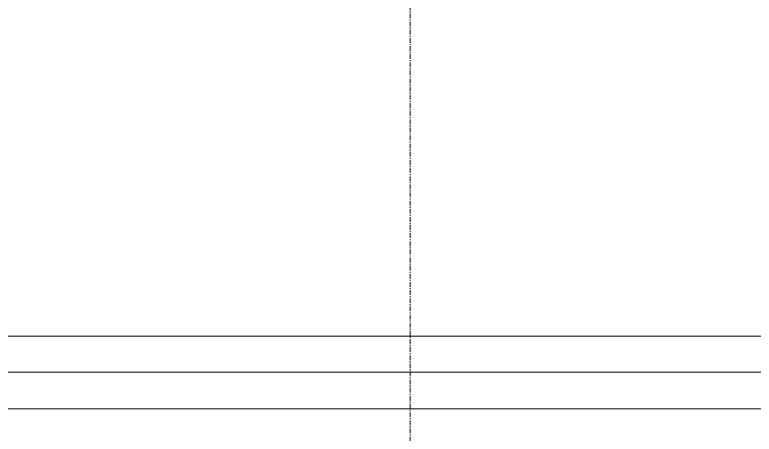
# Model space of a CAD drawing. Header units: millimetres. Extents: x 962 to 241049, y -15958 to 84407.
# Drawn here: x 153852 to 155872, y 20819 to 21964 of the extents above; entities that cross this region are included whole.
import ezdxf

# ---------------------------------------------------------------- set-up
doc = ezdxf.new("R2010")
doc.units = ezdxf.units.MM
doc.linetypes.add('Grid Line', pattern=[22.225, 12.7, -3.175, 3.175, -3.175])
for name, color, linetype, lineweight in [('A-WALL', 113, 'Continuous', 9), ('G-IMPT', 8, 'Continuous', 9), ('M-EQPM', 50, 'Continuous', 9), ('S-GRID-1', 1, 'Grid Line', 9)]:
    doc.layers.add(name, color=color, linetype=linetype, lineweight=lineweight)

# ---------------------------------------------------------------- blocks, each defined once
blk = doc.blocks.new('TKTC_NAP THAM BE XLNT_260130 - TKTC_XREF_260130_NAP THAM BE XLNT_dwg-3399784-TKCS_MB TẦNG 1')
at = {"layer": 'G-IMPT', "flags": 128}
blk.add_lwpolyline([(83427.6, 20238.2), (98577.4, 20238.2), (98577.4, 14087.9), (83427.6, 14087.9)], close=True, dxfattribs=at)
blk = doc.blocks.new('TKTC_NAP THAM BE XLNT_260130 - NẮP THĂM BỂ XLNT-2335565-TKCS_MB TẦNG 1')
blk.add_blockref('TKTC_NAP THAM BE XLNT_260130 - TKTC_XREF_260130_NAP THAM BE XLNT_dwg-3399784-TKCS_MB TẦNG 1', (-83427.6, -14087.9))

msp = doc.modelspace()

# ---------------------------------------------------------------- linework, layer by layer
at = {"layer": 'A-WALL'}
for p, q in [((146931.6, 20988.2), (179281.7, 20988.2)), ((179281.7, 20888.2), (146831.6, 20888.2))]:
    msp.add_line(p, q, dxfattribs=at)
at = {"layer": 'S-GRID-1'}
msp.add_line((154931.6, 15532), (154931.6, 78459.2), dxfattribs=at)

# ---------------------------------------------------------------- block references
at = {"layer": 'M-EQPM'}
msp.add_blockref('TKTC_NAP THAM BE XLNT_260130 - NẮP THĂM BỂ XLNT-2335565-TKCS_MB TẦNG 1', (149361.6, 14936.6), dxfattribs=at)

doc.saveas('drawing.dxf')
